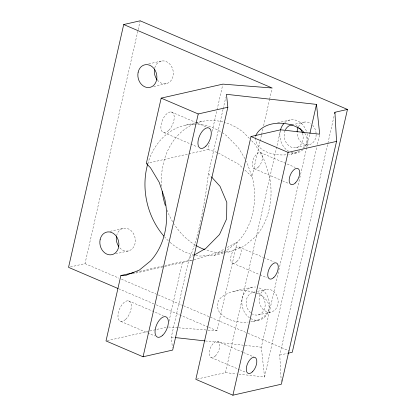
<?xml version="1.0" encoding="UTF-8"?>
<svg xmlns="http://www.w3.org/2000/svg" width="416" height="416" viewBox="0 0 416 416"><rect width="100%" height="100%" fill="white"/><g stroke="black" fill="none" stroke-linecap="round" stroke-linejoin="round"><path stroke-width="0.31" stroke-dasharray="2.08 1.56" d="M255.414 138.07C256.261 152.064 274.929 155.828 286.265 154.809M255.424 137.478L255.434 136.292M223.023 109.408L208.447 173.571L206.424 189.348L203.388 207.698L199.862 224.91L196.087 239.819L192.322 251.404L189.296 257.873L171.288 337.132L172.416 347.599M70.439 266.921L84.999 263.619L138.008 30.285M138.154 29.65L140.166 20.8M169.005 321.282L182.577 261.555L193.164 260.062L218.884 252.054L224.422 249.033M146.318 163.509L208.031 149.505L209.461 143.218M212.176 131.274L216.887 110.526M217.032 109.897L222.742 84.75M223.168 108.779L225.737 97.458M208.042 330.122L217.001 330.829L237.167 242.07L226.637 247.822M260.01 141.518L252.002 176.769L243.526 168.75M260.156 140.889L261.44 135.221M261.586 134.592L263.016 128.3M263.588 125.778L269.454 99.97M269.594 99.341L272.028 88.639M197.09 379.059L225.451 372.627L280.618 129.808M238.909 374.135L264.545 377.005L261.331 347.214L306.587 148.028M306.727 147.394L309.748 134.118M264.545 377.005L316.841 146.832M317.413 144.305L319.712 134.186M281.232 381.612L279.755 355.098L334.35 114.806M303.082 148.2C307.741 144.643 308.547 137.249 304.507 132.933M299.645 150.743L296.956 152.287L291.049 154.175L288.657 154.492M189.296 257.873L193.653 255.362M170.102 242.372A66.612 54.142 77.2 0 0 199.867 256.064L214.048 255.325L227.261 250.156L238.602 240.9A66.612 54.142 77.2 0 0 252.699 178.849L246.553 161.32M224.177 253.027L230.506 251.592L243.719 246.423L255.055 237.167A66.612 54.142 77.2 0 0 269.152 175.115L263.656 158.662L254.925 144.113L251.155 140.244M252.065 287.227C241.202 289.952 209.934 292.557 219.107 311.776C225.82 320.46 237.822 323.024 248.264 322.083M250.656 321.766C258.128 320.772 266.573 317.091 269.022 309.343C270.338 301.2 262.668 295.194 255.684 292.994M148.689 63.913L161.346 61.043M153.655 86.549L166.312 83.673M185.494 125.195L201.952 121.462M277.628 122.772L290.066 119.948M291.803 124.904L304.148 122.101M296.15 147.675L309.114 144.732M291.049 154.175L297.268 152.766M110.053 231.338L123.344 228.322M115.648 253.822L128.31 250.952M135.975 272.126L164.315 265.694M164.944 265.554L182.577 261.555M132.418 273.848L193.164 260.062M214.048 255.325L223.543 253.172M253.183 292.318L255.034 291.897M257.504 291.335L266.141 289.375M107.266 340.657L166.462 327.226M258.149 314.948L271.107 312.01A11.586 9.417 77.2 0 0 275.356 293.316A11.586 9.417 77.2 0 0 259.412 296.754A11.586 9.417 77.2 0 0 271.107 312.01M253.048 321.454L259.267 320.039M279.755 355.098L287.279 353.387M233.407 291.46C240.583 290.15 248.196 290.233 255.096 292.765M223.361 251.961L216.32 252.33A66.612 54.142 77.2 0 1 205.15 249.761M225.862 251.831L230.506 251.592M168.36 326.986L177.96 327.746M178.599 327.798L207.402 330.07M171.288 337.132L174.502 337.49M205.374 340.948L261.331 347.214M225.451 372.627L236.345 373.849M208.031 149.505L217.584 152.584L238.82 164.299L243.058 168.308M171.257 111.961L196.55 122.777M197.137 123.027L207.724 127.551M260.426 152.563L295.131 167.398M254.322 168.776L281.965 180.596M282.552 180.851L288.434 183.362M163.847 132.569L197.371 146.905M238.976 246.99L263.104 257.306M263.692 257.561L274.284 262.09M232.866 263.208L259.35 274.529M259.938 274.784L266.999 277.805M84.999 263.619L119.049 278.179M121.441 279.198L182.967 305.51M183.565 305.765L247.489 333.096M248.082 333.351L289.302 350.974M118.628 288.766L153.8 303.81M156.187 304.829L208.057 327.007M208.655 327.262L217.001 330.829M128.513 300.851L163.212 315.692M217.521 341.422L242.824 352.243M243.412 352.492L254.01 357.022M211.411 357.64L239.07 369.465M239.663 369.715L246.132 372.486M120.775 321.396L154.887 335.982M249.392 138.434L243.558 132.449A66.612 54.142 77.2 0 0 224.224 122.304M208.447 173.571L211.016 176.4M244.936 158.626L238.467 147.846L227.1 136.183A66.612 54.142 77.2 0 0 222.867 133.089M195.333 245.092A66.612 54.142 77.2 0 1 174.304 224.38M172.63 221.697A66.612 54.142 77.2 0 1 166.816 209.68M161.626 186.451A66.612 54.142 77.2 0 1 195.161 123.505M195.77 123.276A66.612 54.142 77.2 0 1 223.6 122.127M116.61 235.695A11.586 9.417 77.2 0 1 129.688 229.59A11.586 9.417 77.2 0 1 133.827 246.719A11.586 9.417 77.2 0 1 119.454 247.458M154.757 67.865A11.586 9.417 77.2 0 1 167.991 62.514A11.586 9.417 77.2 0 1 171.74 79.596A11.586 9.417 77.2 0 1 157.461 80.184M316.165 134.43A11.586 9.417 77.2 0 1 306.644 144.862A11.586 9.417 77.2 0 1 297.097 132.402M298.366 126.818A11.586 9.417 77.2 0 1 310.944 123.682M312.619 125.159A11.586 9.417 77.2 0 1 316.108 133.229M168.267 240.692A66.612 54.142 77.2 0 1 164.741 237.073M147.784 163.774A66.612 54.142 77.2 0 1 222.321 132.73M303.03 149.578A16.796 13.655 77.2 0 1 290.113 152.006M288.964 151.45A16.796 13.655 77.2 0 1 280.311 130.645M284.762 122.704A16.796 13.655 77.2 0 1 306.712 132.267M307.013 133.479A16.796 13.655 77.2 0 1 304.652 147.623M302.562 133.203A11.586 9.417 77.2 0 1 292.937 147.685A11.586 9.417 77.2 0 1 285.402 129.761M296.119 125.564A11.586 9.417 77.2 0 1 297.534 126.313M258.118 292.843A11.586 9.417 77.2 0 1 264.737 308.131A11.586 9.417 77.2 0 1 252.262 313.955M250.489 312.681A11.586 9.417 77.2 0 1 246.433 299.764A11.586 9.417 77.2 0 1 255.029 292.146M259.22 287.986A16.796 13.655 77.2 0 1 266.271 315.422A16.796 13.655 77.2 0 1 243.147 309.317A16.796 13.655 77.2 0 1 255.642 287.04M258.248 167.118A8.689 4.363 -66.8 0 0 261.435 153.098A8.689 4.363 -66.8 0 0 252.439 161.793A8.689 4.363 -66.8 0 0 258.248 167.118M215.342 355.982A8.689 4.363 -66.8 0 0 218.525 341.962A8.689 4.363 -66.8 0 0 209.529 350.652A8.689 4.363 -66.8 0 0 215.342 355.982M236.798 261.55A8.689 4.363 -66.8 0 0 239.98 247.53A8.689 4.363 -66.8 0 0 230.984 256.22A8.689 4.363 -66.8 0 0 236.798 261.55M125.752 319.296A11.008 5.522 -66.8 0 0 129.787 301.538A11.008 5.522 -66.8 0 0 118.388 312.541A11.008 5.522 -66.8 0 0 125.752 319.296M168.854 130.244A11.008 5.522 -66.8 0 0 172.567 112.564A11.008 5.522 -66.8 0 0 161.231 123.984A11.008 5.522 -66.8 0 0 168.854 130.244"/><path stroke-width="0.62" d="M287.903 353.246L292.292 352.253L347.459 109.434L140.166 20.8L123.708 24.534L68.541 267.353L118.03 288.512M134.087 272.558L120.864 275.558L106.007 340.943L143.062 356.788L172.682 350.064L227.848 107.245L226.455 94.312L316.498 104.395L319.712 134.186L280.618 129.808L250.999 136.526L195.832 379.345L232.908 395.2L281.377 384.202L336.544 141.383L334.927 112.273L347.459 109.434M123.708 24.534L272.168 88.01L222.888 84.12L161.174 98.124L146.318 163.509L150.509 167.804L159.24 182.359L164.736 198.806A66.612 54.142 77.2 0 1 150.639 260.863L139.298 270.114L126.09 275.283L120.864 275.558M143.062 356.788L198.229 113.968L227.848 107.245M232.908 395.2L288.075 152.381L336.544 141.383M309.889 133.484L316.498 104.395M334.636 113.542L334.927 112.273M255.689 135.725C263.396 118.992 292.89 120.172 304.086 132.47M194.199 255.05L205.894 248.326L219.513 234.504L226.647 218.832L226.808 202.379L219.991 186.269L211.448 176.873M175.146 337.563L204.734 340.876M161.174 98.124L198.229 113.968M250.999 136.526L288.075 152.381M204.542 249.543A66.612 54.142 77.2 0 1 195.894 245.424M165.313 205.41A66.612 54.142 77.2 0 1 162.167 191.594M118.752 246.542A11.586 9.417 77.2 0 1 116.496 236.262M157.097 79.737A11.586 9.417 77.2 0 1 154.502 68.988M297.107 131.81A11.586 9.417 77.2 0 1 298.132 127.317M163.894 236.122A66.612 54.142 77.2 0 1 147.602 164.408M280.452 130.068A16.796 13.655 77.2 0 1 283.878 123.588M285.402 129.761A11.586 9.417 77.2 0 1 292.406 124.878M299.655 128.102A11.586 9.417 77.2 0 1 302.37 132.626M162.807 335.14A11.008 5.522 -66.8 0 0 166.842 317.382A11.008 5.522 -66.8 0 0 155.444 328.385A11.008 5.522 -66.8 0 0 162.807 335.14M205.91 146.084A11.008 5.522 -66.8 0 0 209.622 128.409A11.008 5.522 -66.8 0 0 198.286 139.828A11.008 5.522 -66.8 0 0 205.91 146.084M252.418 371.831A8.689 4.363 -66.8 0 0 255.601 357.812A8.689 4.363 -66.8 0 0 246.605 366.501A8.689 4.363 -66.8 0 0 252.418 371.831M295.308 182.962A8.689 4.363 -66.8 0 0 298.49 168.943A8.689 4.363 -66.8 0 0 289.494 177.632A8.689 4.363 -66.8 0 0 295.308 182.962M273.874 277.404A8.689 4.363 -66.8 0 0 277.056 263.385A8.689 4.363 -66.8 0 0 268.06 272.074A8.689 4.363 -66.8 0 0 273.874 277.404M138.159 72.155A11.586 9.417 77.2 0 0 149.859 87.407A11.586 9.417 77.2 0 0 154.102 68.718A11.586 9.417 77.2 0 0 138.159 72.155M100.157 239.429A11.586 9.417 77.2 0 0 111.852 254.686A11.586 9.417 77.2 0 0 116.1 235.992A11.586 9.417 77.2 0 0 100.157 239.429"/></g></svg>
